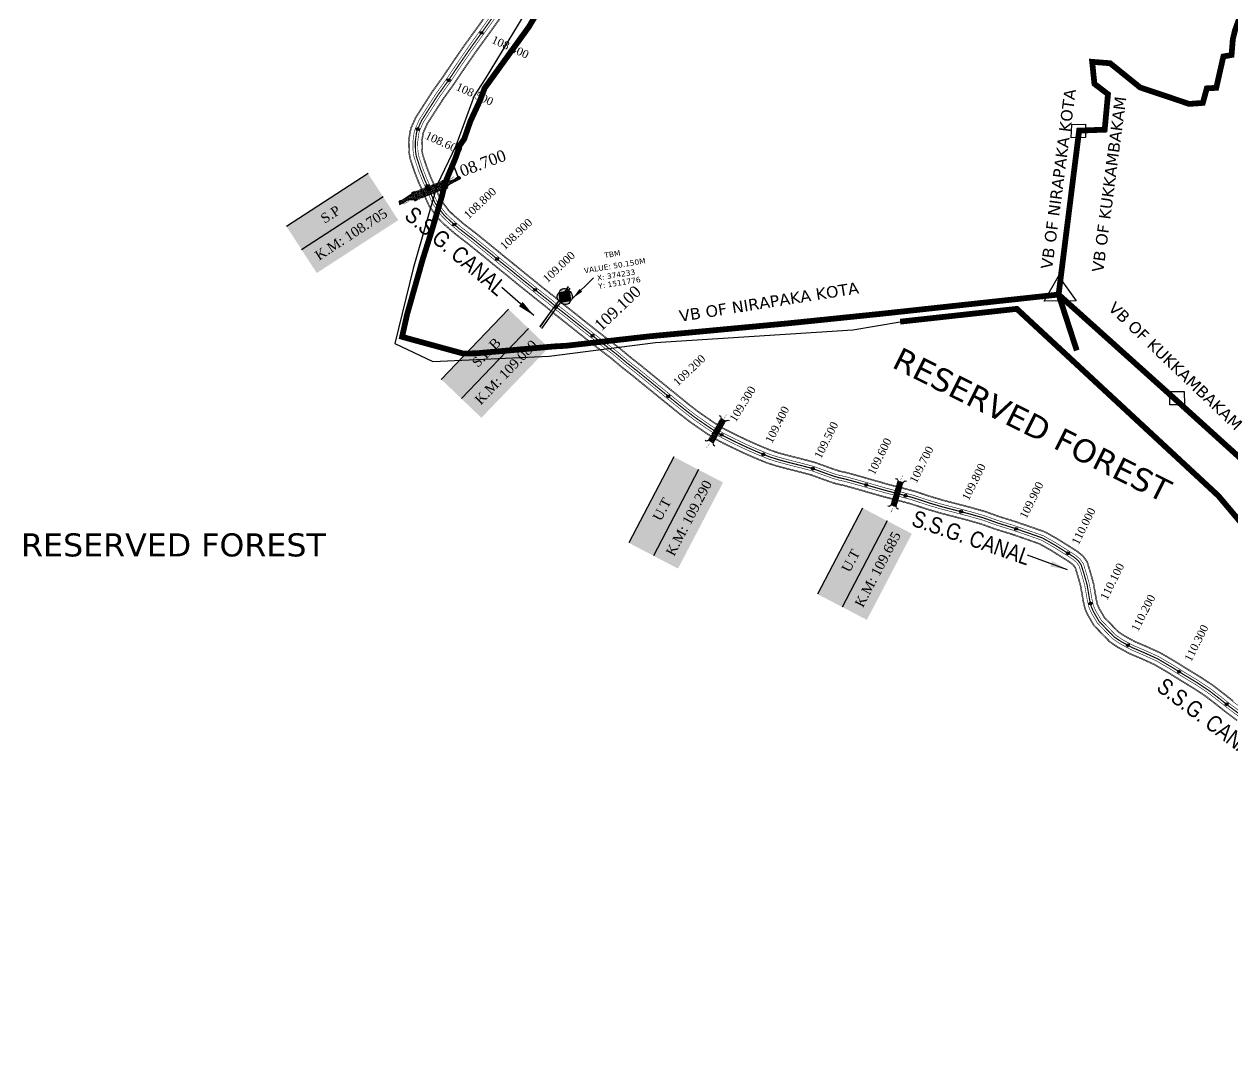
# Model space of a CAD drawing. Header units: inches. Extents: x 360616 to 379062, y 1506291 to 1520405.
# Drawn here: x 373296 to 375391, y 1510441 to 1512248 of the extents above; entities that cross this region are included whole.
import ezdxf

# ---------------------------------------------------------------- set-up
doc = ezdxf.new("R2010")
doc.units = ezdxf.units.IN
doc.header["$MEASUREMENT"] = 0
doc.header["$PDMODE"] = 32
doc.header["$PDSIZE"] = 5
for name, pattern in [('ACAD_ISO02W100', [15, 12, -3]), ('ACAD_ISO03W100', [30, 12, -18]), ('BORDER', [1.75, 0.5, -0.25, 0.5, -0.25, 0, -0.25])]:
    doc.linetypes.add(name, pattern=pattern)
for name, color, linetype in [('bed with', 5, 'Continuous'), ('BL', 7, 'Continuous'), ('cahnige', 7, 'Continuous'), ('CARTTRACK', 30, 'ACAD_ISO02W100'), ('laying', 4, 'Continuous'), ('lining', 4, 'Continuous'), ('pbms', 8, 'Continuous'), ('SLB', 11, 'Continuous'), ('STREAM', 4, 'Continuous'), ('TEXT', 7, 'Continuous'), ('TITLEBLOCK', 7, 'Continuous'), ('top of bund', 1, 'Continuous'), ('UT', 173, 'ACAD_ISO02W100'), ('V', 6, 'Continuous'), ('Z LAYER', 7, 'Continuous'), ('ZSTU', 7, 'Continuous'), ('ZTEXT', 7, 'Continuous')]:
    doc.layers.add(name, color=color, linetype=linetype)
doc.layers.add('ROAD', color=1, linetype='Continuous', lineweight=25)
doc.layers.add('VILL_BOUNDARY', color=6, linetype='BORDER', lineweight=30)
doc.styles.add('5mm', font='TIMES.TTF', dxfattribs={"height": 3})
doc.styles.add('ARIALN', font='ARIALN.TTF')
doc.styles.get("Standard").update_dxf_attribs({"font": 'verdana.TTF'})
doc.dimstyles.get("Standard").update_dxf_attribs({"dimtxt": 0.18, "dimasz": 0.18, "dimexe": 0.18, "dimexo": 0.0625, "dimgap": 0.09, "dimtad": 0, "dimtih": 1, "dimtoh": 1, "dimdec": 4, "dimzin": 0, "dimdsep": 46, "dimtxsty": 'Standard', "dimcen": 0.09, "dimadec": 0, "dimazin": 0, "dimtfac": 1, "dimtdec": 4, "dimtofl": 0, "dimtmove": 0, "dimatfit": 3, "dimfxl": 0, "dimtolj": 1, "dimtzin": 0, "dimarcsym": 0})
pattern_1 = [(228.0128, (-362214.33102, -1526288.49251), (-7.999998232158, -9.0000013416072), [0.134536, -13.319088]), (184.9697, (-362214.42102, -1526288.592507), (12.0000010515176, 0.999991307007), [0.230868, -22.855925]), (132.5104, (-362214.65102, -1526288.61251), (9.9999907183468, -11.0000086738712), [0.162788, -16.116032]), (267.2737, (-362215.04102, -1526288.862507), (0.9999960177272, 20.0000002949735), [0.210238, -20.813558]), (292.8337, (-362215.05102, -1526289.072507), (-5.0000099054371, 11.9999964117778), [0.206155, -20.409373]), (357.2737, (-362214.97102, -1526289.262507), (-20.0000002949735, 0.9999960177272), [0.210238, -20.813558]), (37.6942, (-362214.761022, -1526289.272507), (-13.000007345618, -9.9999904051605), [0.278029, -27.524849]), (72.2553, (-362214.541022, -1526289.102507), (7.0000107627054, 21.9999962312392), [0.262488, -25.986321]), (121.4296, (-362214.46102, -1526288.852507), (-8.0000082341764, 12.9999950364926), [0.21095, -20.884073]), (175.2364, (-362214.57102, -1526288.67251), (11.0000009463196, -0.9999915326613), [0.240832, -11.800763]), (222.3974, (-362214.811022, -1526288.652507), (-12.0000073510732, -10.9999920820141), [0.311448, -30.833375]), (138.8141, (-362214.05102, -1526288.87251), (-7.0000029468057, 5.999997313343), [0.106301, -10.523844]), (171.4692, (-362214.13102, -1526288.802507), (12.9999982848151, -2.0000079100398), [0.202237, -20.021511]), (225, (-362214.331, -1526288.7725), (-1e-16, -1.00000030945), [0.141421, -1.272792]), (203.1986, (-362214.40102, -1526288.65251), (4.999999730667, 2.000001325265), [0.076158, -7.539615]), (291.8014, (-362214.47102, -1526288.6825), (-0.9999999105, 3.00000027301), [0.107703, -5.277462]), (30.9638, (-362214.43102, -1526288.7825), (2.999998022288, 2.00000248354), [0.174929, -5.656023]), (161.5651, (-362214.28102, -1526288.6925), (2.00000043459, -0.99999840322), [0.126491, -3.035787]), (16.3895, (-362215.05102, -1526288.682507), (10.000002198412, 2.999992709818), [0.1772, -17.542845]), (70.3462, (-362214.88102, -1526288.63251), (-3.9999952473717, -11.0000021356062), [0.148661, -14.717408]), (293.1986, (-362214.28102, -1526288.49251), (-2.000001325265, 4.999999730667), [0.152315, -7.463458]), (343.6105, (-362214.22102, -1526288.632507), (-10.000002198412, 2.999992709818), [0.1772, -17.542845]), (339.444, (-362215.05102, -1526289.30251), (-5.000001844542, 1.999995996422), [0.17088, -8.373124]), (294.7751, (-362214.89102, -1526289.36251), (-4.9999921892452, 11.000003421839), [0.143178, -14.174643]), (66.8014, (-362214.27102, -1526289.49251), (2.000001325265, 4.999999730667), [0.152315, -7.463458]), (17.354, (-362214.21102, -1526289.35251), (-13.0000020190968, -3.9999945022591), [0.167631, -16.595424]), (69.444, (-362214.76102, -1526289.49251), (-1.999995996422, -5.000001844542), [0.08544, -8.458564]), (101.3099, (-362214.33102, -1526289.4925), (-0.999997632162, 4.00000075223), [0.05099, -5.048029]), (165.9638, (-362214.34102, -1526289.4425), (3.00000054599, -0.99999805736), [0.206155, -3.91695]), (186.009, (-362214.54102, -1526289.392507), (9.999999750906, 0.9999993174818), [0.19105, -18.913923]), (303.6901, (-362214.43102, -1526288.8725), (-1.000001334507, 1.99999955777), [0.144222, -3.461329]), (353.1572, (-362214.351022, -1526288.992507), (16.9999993654786, -2.0000079979248), [0.251794, -24.927563]), (60.9454, (-362214.10102, -1526289.02251), (-4.000000027199, -7.0000003845697), [0.102956, -10.192674]), (90, (-362214.051, -1526288.9325), (-1, 1), [0.06, -0.94]), (120.2564, (-362214.56102, -1526289.36251), (3.9999948868027, -7.0000024558547), [0.138924, -13.75352]), (48.0128, (-362214.63102, -1526289.24251), (7.999998232158, 9.0000013416072), [0.269072, -13.184552]), (0, (-362214.451, -1526289.0425), (1, 1), [0.26, -0.74]), (325.3048, (-362214.19102, -1526289.04251), (-9.9999942589875, 7.0000086095945), [0.158114, -15.653274]), (254.0546, (-362214.06102, -1526289.13251), (-0.999999889296, -4.000000126652), [0.145602, -7.134508]), (207.646, (-362214.10102, -1526289.272507), (-18.9999958071796, -10.0000077131692), [0.237065, -23.469474]), (175.4261, (-362214.311022, -1526289.382507), (-13.0000005583121, 0.9999948011611), [0.250799, -24.829074])]
pattern_2 = [(0, (-362215.051, -1526289.4925), (1.25, 1.25), [1.25, -1.25])]
pattern_3 = [(228.0128, (-362243.17535, -1526336.432974), (-7.999998232158, -9.0000013416072), [0.134536, -13.319088]), (184.9697, (-362243.26535, -1526336.532974), (12.0000010515176, 0.999991307007), [0.230868, -22.855925]), (132.5104, (-362243.49535, -1526336.552974), (9.9999907183468, -11.0000086738712), [0.162788, -16.116032]), (267.2737, (-362243.88535, -1526336.802974), (0.9999960177272, 20.0000002949735), [0.210238, -20.813558]), (292.8337, (-362243.89535, -1526337.012974), (-5.0000099054371, 11.9999964117778), [0.206155, -20.409373]), (357.2737, (-362243.81535, -1526337.202974), (-20.0000002949735, 0.9999960177272), [0.210238, -20.813558]), (37.6942, (-362243.60535, -1526337.212974), (-13.000007345618, -9.9999904051605), [0.278029, -27.524849]), (72.2553, (-362243.38535, -1526337.042974), (7.0000107627054, 21.9999962312392), [0.262488, -25.986321]), (121.4296, (-362243.30535, -1526336.792974), (-8.0000082341764, 12.9999950364926), [0.21095, -20.884073]), (175.2364, (-362243.41535, -1526336.612974), (11.0000009463196, -0.9999915326613), [0.240832, -11.800763]), (222.3974, (-362243.65535, -1526336.592974), (-12.0000073510732, -10.9999920820141), [0.311448, -30.833375]), (138.8141, (-362242.89535, -1526336.81297), (-7.0000029468057, 5.999997313343), [0.106301, -10.523844]), (171.4692, (-362242.97535, -1526336.742974), (12.9999982848151, -2.0000079100398), [0.202237, -20.021511]), (225, (-362243.17535, -1526336.713), (-1e-16, -1.00000030945), [0.141421, -1.272792]), (203.1986, (-362243.24535, -1526336.59297), (4.999999730667, 2.000001325265), [0.076158, -7.539615]), (291.8014, (-362243.31535, -1526336.62297), (-0.9999999105, 3.00000027301), [0.107703, -5.277462]), (30.9638, (-362243.27535, -1526336.72297), (2.999998022288, 2.00000248354), [0.174929, -5.656023]), (161.5651, (-362243.12535, -1526336.63297), (2.00000043459, -0.99999840322), [0.126491, -3.035787]), (16.3895, (-362243.89535, -1526336.622974), (10.000002198412, 2.999992709818), [0.1772, -17.542845]), (70.3462, (-362243.72535, -1526336.572974), (-3.9999952473717, -11.0000021356062), [0.148661, -14.717408]), (293.1986, (-362243.12535, -1526336.43297), (-2.000001325265, 4.999999730667), [0.152315, -7.463458]), (343.6105, (-362243.06535, -1526336.572974), (-10.000002198412, 2.999992709818), [0.1772, -17.542845]), (339.444, (-362243.89535, -1526337.24297), (-5.000001844542, 1.999995996422), [0.17088, -8.373124]), (294.7751, (-362243.73535, -1526337.302974), (-4.9999921892452, 11.000003421839), [0.143178, -14.174643]), (66.8014, (-362243.11535, -1526337.43297), (2.000001325265, 4.999999730667), [0.152315, -7.463458]), (17.354, (-362243.05535, -1526337.292974), (-13.0000020190968, -3.9999945022591), [0.167631, -16.595424]), (69.444, (-362243.60535, -1526337.43297), (-1.999995996422, -5.000001844542), [0.08544, -8.458564]), (101.3099, (-362243.17535, -1526337.43297), (-0.999997632162, 4.00000075223), [0.05099, -5.048029]), (165.9638, (-362243.18535, -1526337.38297), (3.00000054599, -0.99999805736), [0.206155, -3.91695]), (186.009, (-362243.38535, -1526337.332974), (9.999999750906, 0.9999993174818), [0.19105, -18.913923]), (303.6901, (-362243.27535, -1526336.81297), (-1.000001334507, 1.99999955777), [0.144222, -3.461329]), (353.1572, (-362243.19535, -1526336.932974), (16.9999993654786, -2.0000079979248), [0.251794, -24.927563]), (60.9454, (-362242.94535, -1526336.96297), (-4.000000027199, -7.0000003845697), [0.102956, -10.192674]), (90, (-362242.8953, -1526336.873), (-1, 1), [0.06, -0.94]), (120.2564, (-362243.40535, -1526337.302974), (3.9999948868027, -7.0000024558547), [0.138924, -13.75352]), (48.0128, (-362243.47535, -1526337.182974), (7.999998232158, 9.0000013416072), [0.269072, -13.184552]), (0, (-362243.2953, -1526336.983), (1, 1), [0.26, -0.74]), (325.3048, (-362243.03535, -1526336.982974), (-9.9999942589875, 7.0000086095945), [0.158114, -15.653274]), (254.0546, (-362242.90535, -1526337.07297), (-0.999999889296, -4.000000126652), [0.145602, -7.134508]), (207.646, (-362242.94535, -1526337.212974), (-18.9999958071796, -10.0000077131692), [0.237065, -23.469474]), (175.4261, (-362243.15535, -1526337.322974), (-13.0000005583121, 0.9999948011611), [0.250799, -24.829074])]

# ---------------------------------------------------------------- blocks, each defined once
blk = doc.blocks.new('TTTTTTTTTT')
at = {"layer": 'ZSTU'}
h = blk.add_hatch(color=135, dxfattribs=at)
h.set_gradient(color1=(141, 177, 78), color2=(107, 135, 59), one_color=1, tint=0.38, name='CYLINDER')
h.paths.add_polyline_path([(373750.6, 1511897.7), (373776.8, 1511857.3), (373918.1, 1511949), (373891.9, 1511989.4)])
h.paths.add_polyline_path([(373808.9, 1511890.8), (373870.3, 1511930), (373856.4, 1511951.8), (373795, 1511912.6)], flags=24)
h = blk.add_hatch(color=252, dxfattribs=at)
h.set_gradient(color1=(167, 88, 159), color2=(127, 67, 121), one_color=1, tint=0.38, name='CYLINDER')
h.paths.add_polyline_path([(373776.8, 1511857.3), (373803, 1511816.9), (373944.3, 1511908.6), (373918.1, 1511949)])
h.paths.add_polyline_path([(373805.8, 1511831.8), (373930.7, 1511912.7), (373916.7, 1511934.3), (373791.8, 1511853.4)], flags=24)
for points in [[(373891.9, 1511989.4), (373750.6, 1511897.7)], [(373918.1, 1511949), (373776.8, 1511857.3)]]:
    blk.add_lwpolyline(points, dxfattribs=at)
at = {"layer": 'ZSTU', "style": '5mm'}
for s, height, rotation, p in [('K.M: 108.705', 16.843, 32.9169, (373806.9, 1511838.1)), ('S.P', 16.84, 32.5552, (373816.7, 1511902.2))]:
    blk.add_text(s, height=height, rotation=rotation, dxfattribs=at).set_placement(p)
blk = doc.blocks.new('KKKKKKKKKK')
at = {"layer": 'ZSTU'}
h = blk.add_hatch(color=135, dxfattribs=at)
h.set_gradient(color1=(141, 177, 78), color2=(107, 135, 59), one_color=1, tint=0.38, name='CYLINDER')
h.paths.add_polyline_path([(374018.9, 1511632.5), (374053.7, 1511599.2), (374170.2, 1511720.8), (374135.5, 1511754.1)])
h.paths.add_polyline_path([(374077.3, 1511639.2), (374128.1, 1511691.4), (374109.6, 1511709.5), (374058.7, 1511657.2)], flags=24)
h = blk.add_hatch(color=252, dxfattribs=at)
h.set_gradient(color1=(167, 88, 159), color2=(127, 67, 121), one_color=1, tint=0.38, name='CYLINDER')
h.paths.add_polyline_path([(374053.7, 1511599.2), (374088.4, 1511565.9), (374205, 1511687.5), (374170.2, 1511720.8)])
h.paths.add_polyline_path([(374087.7, 1511581.1), (374190.8, 1511688.4), (374172.2, 1511706.2), (374069.1, 1511598.9)], flags=24)
for points in [[(374135.5, 1511754.1), (374018.9, 1511632.5)], [(374170.2, 1511720.8), (374053.7, 1511599.2)]]:
    blk.add_lwpolyline(points, dxfattribs=at)
at = {"layer": 'ZSTU', "style": '5mm'}
for s, height, rotation, p in [('S.L.B', 16.84, 45.7865, (374082.2, 1511652.1)), ('K.M: 109.080', 16.843, 46.1482, (374087.3, 1511587.4))]:
    blk.add_text(s, height=height, rotation=rotation, dxfattribs=at).set_placement(p)
blk = doc.blocks.new('XXXXXXX')
at = {"layer": 'ZSTU'}
h = blk.add_hatch(color=135, dxfattribs=at)
h.set_gradient(color1=(141, 177, 78), color2=(107, 135, 59), one_color=1, tint=0.38, name='CYLINDER')
h.paths.add_polyline_path([(374343.9, 1511349), (374386.6, 1511326.8), (374464.5, 1511476.1), (374421.9, 1511498.3)])
h.paths.add_polyline_path([(374398.1, 1511371.7), (374432.3, 1511436.1), (374409.5, 1511448.2), (374375.3, 1511383.9)], flags=24)
h = blk.add_hatch(color=252, dxfattribs=at)
h.set_gradient(color1=(167, 88, 159), color2=(127, 67, 121), one_color=1, tint=0.38, name='CYLINDER')
h.paths.add_polyline_path([(374386.6, 1511326.8), (374429.2, 1511304.5), (374507.2, 1511453.8), (374464.5, 1511476.1)])
h.paths.add_polyline_path([(374424.3, 1511318.8), (374493.4, 1511450.7), (374470.6, 1511462.6), (374401.6, 1511330.7)], flags=24)
for points in [[(374421.9, 1511498.3), (374343.9, 1511349)], [(374464.5, 1511476.1), (374386.6, 1511326.8)]]:
    blk.add_lwpolyline(points, dxfattribs=at)
at = {"layer": 'ZSTU', "style": '5mm'}
for s, height, rotation, p in [('K.M: 109.290', 16.843, 62.3699, (374422.2, 1511324.8)), ('U.T', 16.84, 62.0082, (374399.3, 1511385.5))]:
    blk.add_text(s, height=height, rotation=rotation, dxfattribs=at).set_placement(p)
blk = doc.blocks.new('SSSSSSSSSSSSS')
at = {"layer": 'ZSTU'}
h = blk.add_hatch(color=135, dxfattribs=at)
h.set_gradient(color1=(141, 177, 78), color2=(107, 135, 59), one_color=1, tint=0.38, name='CYLINDER')
h.paths.add_polyline_path([(374671.2, 1511260.1), (374713.9, 1511237.8), (374791.8, 1511387.1), (374749.2, 1511409.4)])
h.paths.add_polyline_path([(374725.4, 1511282.8), (374759.6, 1511347.2), (374736.8, 1511359.3), (374702.6, 1511294.9)], flags=24)
h = blk.add_hatch(color=252, dxfattribs=at)
h.set_gradient(color1=(167, 88, 159), color2=(127, 67, 121), one_color=1, tint=0.38, name='CYLINDER')
h.paths.add_polyline_path([(374713.9, 1511237.8), (374756.5, 1511215.6), (374834.5, 1511364.9), (374791.8, 1511387.1)])
h.paths.add_polyline_path([(374751.6, 1511229.9), (374820.7, 1511361.7), (374797.9, 1511373.7), (374728.9, 1511241.8)], flags=24)
for points in [[(374749.2, 1511409.4), (374671.2, 1511260.1)], [(374791.8, 1511387.1), (374713.9, 1511237.8)]]:
    blk.add_lwpolyline(points, dxfattribs=at)
at = {"layer": 'ZSTU', "style": '5mm'}
for s, height, rotation, p in [('K.M: 109.685', 16.843, 62.3699, (374749.5, 1511235.8)), ('U.T', 16.84, 62.0082, (374726.6, 1511296.5))]:
    blk.add_text(s, height=height, rotation=rotation, dxfattribs=at).set_placement(p)
blk = doc.blocks.new('A$C377B10CC')
at = {"layer": 'STREAM'}
h = blk.add_hatch(dxfattribs=at)
h.set_pattern_fill('DASH', color=256, scale=10, style=0)
h.set_pattern_definition(pattern_2)
h.paths.add_polyline_path([(-21.1, 10.4), (-19.3, 15), (-16.2, 21.2), (-13.8, 26.1), (-11.8, 30.8), (-15.9, 33.3), (-17.5, 29), (-18.4, 24.9), (-21.4, 20), (-25.2, 15.7), (-29.9, 11.7), (-32.6, 7.4), (-28.1, 4.5), (-23.6, 1.5), (-21.1, 5.7)])
h = blk.add_hatch(dxfattribs=at)
h.set_pattern_fill('DASH', color=256, scale=10, style=0)
h.set_pattern_definition(pattern_2)
h.paths.add_polyline_path([(-60.2, -34.7), (-54, -38.6), (-47.9, -42.7), (-22.3, -0.1), (-28.4, 4), (-34.5, 8)])
h = blk.add_hatch(dxfattribs=at)
h.set_pattern_fill('DASH', color=256, scale=10, style=0)
h.set_pattern_definition(pattern_2)
h.paths.add_polyline_path([(-57.7, -50.5), (-52.5, -46.4), (-49.9, -42.1), (-54.3, -39.1), (-58.8, -36.3), (-61.4, -40.5), (-63.6, -47.5), (-64.8, -50.6), (-68, -60.3), (-69.9, -62.9), (-71.7, -64.6), (-67.4, -68.4), (-64.9, -63), (-63.3, -57.9), (-61.9, -54.8), (-59.5, -52.2)])
at = {"layer": 'UT', "ltscale": 0.2}
h = blk.add_hatch(dxfattribs=at)
h.set_pattern_fill('GRAVEL', color=256, style=0)
h.set_pattern_definition(pattern_1)
h.paths.add_polyline_path([(-34.2, 8.5), (-32.6, 7.4), (-29.9, 11.7), (-31.7, 12.8)])
h = blk.add_hatch(dxfattribs=at)
h.set_pattern_fill('GRAVEL', color=256, style=0)
h.set_pattern_definition(pattern_1)
h.paths.add_polyline_path([(-23.6, 1.5), (-22, 0.4), (-19.4, 4.7), (-21.1, 5.7)])
h = blk.add_hatch(dxfattribs=at)
h.set_pattern_fill('GRAVEL', color=256, style=0)
h.set_pattern_definition(pattern_3)
h.paths.add_polyline_path([(-58.8, -36.3), (-60.5, -35.2), (-63.1, -39.5), (-61.4, -40.5)])
h = blk.add_hatch(dxfattribs=at)
h.set_pattern_fill('GRAVEL', color=256, style=0)
h.set_pattern_definition(pattern_3)
h.paths.add_polyline_path([(-48.2, -43.2), (-49.9, -42.2), (-52.5, -46.4), (-50.8, -47.5)])
at = {"layer": 'STREAM'}
for points in [[(-29.9, 11.7), (-25.2, 15.7), (-21.4, 20), (-18.4, 24.9), (-17.5, 29), (-15.9, 33.3), (-11.8, 30.8), (-13.8, 26.1), (-16.2, 21.2), (-19.3, 15), (-21.1, 10.4), (-21.1, 5.7)], [(-61.4, -40.5), (-63.6, -47.5), (-64.8, -50.6), (-68, -60.3), (-69.9, -62.9), (-71.7, -64.6), (-67.4, -68.4), (-64.9, -63), (-63.3, -57.9), (-61.9, -54.8), (-59.5, -52.2), (-57.7, -50.5), (-52.5, -46.4)]]:
    blk.add_lwpolyline(points, dxfattribs=at)
at = {"layer": 'UT', "ltscale": 0.2, "const_width": 0.5}
for points in [[(-60.5, -35.2), (-34.5, 8)], [(-48.2, -43.3), (-22.3, -0.1)], [(-34.6, 8), (-28.4, 4), (-22.3, -0.1)], [(-34.2, 8.5), (-31.7, 12.8)], [(-34.2, 8.5), (-28.1, 4.5), (-22, 0.4)], [(-32.6, 7.4), (-29.9, 11.7)], [(-31.7, 12.8), (-29.9, 11.7)], [(-23.6, 1.5), (-21.1, 5.7)], [(-22.3, -0.1), (-22, 0.4)], [(-22, 0.4), (-19.4, 4.7)], [(-21.1, 5.7), (-19.4, 4.7)], [(-63.1, -39.5), (-60.5, -35.2)], [(-63.1, -39.5), (-61.4, -40.5)], [(-61.4, -40.5), (-58.8, -36.3)], [(-60.5, -35.2), (-54.3, -39.1), (-48.2, -43.3)], [(-60.2, -34.7), (-54, -38.6), (-47.9, -42.8)], [(-52.5, -46.4), (-49.9, -42.1)], [(-52.5, -46.4), (-50.8, -47.5)], [(-50.8, -47.5), (-48.2, -43.2)]]:
    blk.add_lwpolyline(points, dxfattribs=at)
at = {"layer": 'cahnige', "style": '5mm'}
for p in [(-24.7, 17), (-60.9, -63.7)]:
    blk.add_text('Stream', height=2.5, rotation=71.1743, dxfattribs=at).set_placement(p)
blk = doc.blocks.new('FGDFGDFG6YURT')
at = {"layer": 'ROAD', "color": 1, "linetype": 'Continuous', "lineweight": 25}
for points in [[(386103.5, 1482907.4, 0), (386134.5, 1482913, 0), (386162.3, 1482917.4, 0), (386187, 1482923.1, 0)], [(386104.2, 1482903.5, 0), (386135.2, 1482909.2, 0), (386163.1, 1482913.6, 0), (386187.9, 1482919.3, 0)], [(386104.3, 1482907.7, 0), (386135.3, 1482913.3, 0), (386163.2, 1482917.7, 0), (386188, 1482923.4, 0)]]:
    blk.add_polyline3d(points, dxfattribs=at)
at = {"layer": 'SLB'}
for points, const_width in [([(386134.6, 1482913.4), (386134.2, 1482913.4), (386130.6, 1482916.6)], 0.3), ([(386134.6, 1482913.4), (386148.2, 1482915.4), (386161.8, 1482917.9)], 0.5), ([(386161.9, 1482914.1), (386148.3, 1482911.6), (386134.8, 1482908.7)], 0.5), ([(386162, 1482918.2), (386148.4, 1482915.7), (386134.9, 1482912.9)], 0.5), ([(386161.8, 1482917.9), (386162.2, 1482917.9), (386164.8, 1482922)], 0.3), ([(386161.9, 1482914.1), (386162.2, 1482914), (386165.9, 1482910.9)], 0.3), ([(386134.8, 1482908.7), (386134.5, 1482908.7), (386131.9, 1482904.6)], 0.3)]:
    blk.add_lwpolyline(points, dxfattribs=dict(at, const_width=const_width))
blk = doc.blocks.new('FGDFGG')
at = {"layer": 'STREAM'}
h = blk.add_hatch(dxfattribs=at)
h.set_pattern_fill('DASH', color=256, scale=10, angle=75.9396, style=0)
h.set_pattern_definition([(75.93960756, (1418185.603, 992257.9889), (-0.6960067163, 1.1611201925), [0.95724225, -0.95724225])])
h.paths.add_polyline_path([(347714.8, 1545567.8), (347719.1, 1545566.8), (347723.4, 1545565.8), (347732.1, 1545608.5), (347727.8, 1545609.3), (347723.5, 1545610.1)])
at = {"layer": 'UT', "ltscale": 0.2}
for p, q in [((347718.6, 1545614.3), (347720.9, 1545613.9)), ((347720.9, 1545613.9), (347723.5, 1545610.1)), ((347732.1, 1545608.5), (347735.6, 1545611.5)), ((347735.6, 1545611.5), (347737.9, 1545611.3)), ((347714.8, 1545567.8), (347723.5, 1545610.1)), ((347723.4, 1545565.8), (347732.1, 1545608.5)), ((347723.5, 1545610.1), (347727.8, 1545609.3)), ((347727.8, 1545609.3), (347732.1, 1545608.5)), ((347711.2, 1545564.9), (347708.9, 1545565.2)), ((347714.8, 1545567.8), (347711.2, 1545564.9)), ((347719.1, 1545566.8), (347714.8, 1545567.8)), ((347723.4, 1545565.8), (347719.1, 1545566.8)), ((347725.8, 1545561.9), (347723.4, 1545565.8)), ((347728.1, 1545561.4), (347725.8, 1545561.9))]:
    blk.add_line(p, q, dxfattribs=at)
at = {"layer": 'cahnige', "style": '5mm'}
for oblique, p in [(0, (347729.3, 1545612.1)), (360, (347716.2, 1545554.6))]:
    blk.add_text('Stream', height=1.91, rotation=77.1141, dxfattribs=dict(at, oblique=oblique)).set_placement(p)

msp = doc.modelspace()

# ---------------------------------------------------------------- hatches: boundary and pattern name
at = {"layer": 'pbms'}
h = msp.add_hatch(color=256, dxfattribs=at)
h.set_gradient(color1=(31, 17, 238), color2=(36, 21, 239), one_color=1, tint=0.51, name='CYLINDER')
h.paths.add_polyline_path([(374222.9, 1511783.3, 0.496905), (374225.7, 1511765.9)])
h.paths.add_polyline_path([(374222.9, 1511783.3), (374240.3, 1511786.1, 0.614852)])
h.paths.add_polyline_path([(374240.3, 1511786.1), (374243.1, 1511768.7, 0.494298)])
h.paths.add_polyline_path([(374225.7, 1511765.9, 0.585376), (374243.1, 1511768.7)])
h = msp.add_hatch(color=256, dxfattribs=at)
h.set_gradient(color1=(67, 190, 65), color2=(71, 191, 69), one_color=1, tint=0.51, name='CYLINDER')
h.paths.add_polyline_path([(374233, 1511776), (374240.3, 1511786.1), (374222.9, 1511783.3)])
h.paths.add_polyline_path([(374225.7, 1511765.9), (374233, 1511776), (374222.9, 1511783.3)])
h.paths.add_polyline_path([(374225.7, 1511765.9), (374243.1, 1511768.7), (374233, 1511776)])
h.paths.add_polyline_path([(374243.1, 1511768.7), (374240.3, 1511786.1), (374233, 1511776)])

# ---------------------------------------------------------------- linework, layer by layer
msp.add_lwpolyline([(374240.3, 1511786.1), (374225.7, 1511765.9)])
at = {"layer": 'bed with', "const_width": 1}
for points in [[(374116.6, 1512279.5), (374090.9, 1512243.6), (374065.1, 1512207.9), (374047.7, 1512182.7), (374028.1, 1512153.5), (374010, 1512128.3), (373996.1, 1512106.7), (373980.8, 1512082.9), (373973.4, 1512066.2), (373971.7, 1512060), (373969.7, 1512044.8), (373970, 1512028.7), (373971.5, 1512018.6), (373979.2, 1511995), (373986.2, 1511977.1), (373995, 1511957.8), (374000.5, 1511944.6), (374004.5, 1511936.2), (374013.3, 1511924.1), (374020.1, 1511915.1), (374030.1, 1511905.5), (374047.7, 1511890.3), (374070, 1511873.1), (374088.5, 1511858.1, 0.000178), (374088.5, 1511858.1), (374105.8, 1511844), (374120.2, 1511832.1), (374137.1, 1511818.6), (374156.6, 1511802.5), (374172.5, 1511789.8), (374185.2, 1511779.5), (374206.5, 1511762.8), (374215.4, 1511754.9), (374235.5, 1511739.3), (374256.7, 1511722.2), (374278.4, 1511705.1), (374296.8, 1511690.9), (374318.7, 1511674.1), (374336.1, 1511659.5), (374356.1, 1511643.8), (374376.6, 1511627.1), (374398.9, 1511608.9), (374422.3, 1511589.9), (374438.6, 1511576.8), (374454.3, 1511564.6), (374469.6, 1511553.9), (374483.1, 1511544.6), (374499.8, 1511534.2), (374514.5, 1511526.6), (374530.7, 1511518.7), (374546.2, 1511511.3), (374565.9, 1511502.7), (374585.4, 1511494.7), (374600.1, 1511490), (374619.2, 1511484.8), (374635.2, 1511480.8), (374650.3, 1511476.9), (374661.5, 1511473.9), (374678.7, 1511467.6), (374695.4, 1511461.6), (374705.8, 1511458.4), (374718.3, 1511455.7), (374732.8, 1511451.7), (374748.3, 1511447.4), (374759.9, 1511443.9), (374772.8, 1511440.3), (374790, 1511435.4), (374810.4, 1511430.2), (374822.6, 1511427), (374834.7, 1511423.7), (374863.9, 1511414.1), (374885.3, 1511407.8), (374907.3, 1511402.1), (374932.7, 1511395.5), (374957.4, 1511388.5), (374981.8, 1511379.7), (375009.5, 1511371.1), (375038.5, 1511361.1), (375059.1, 1511353.8), (375079.9, 1511342), (375099.7, 1511329.6), (375112.2, 1511321.7), (375119.7, 1511315.6), (375124.3, 1511309.2), (375129.2, 1511293.4), (375134.2, 1511275.1), (375138.7, 1511249.1), (375141.5, 1511237.3), (375145.5, 1511228), (375155.9, 1511210.2), (375169.9, 1511195.7), (375182.1, 1511183.1), (375195.3, 1511174.3), (375214.6, 1511163.8), (375234.9, 1511155.1), (375258.1, 1511144.6), (375281.7, 1511130.8), (375303.7, 1511117.1), (375326.5, 1511103.3), (375347.1, 1511089.6), (375366.1, 1511075.1), (375382, 1511062.4), (375402.6, 1511047)], [(374123.2, 1512274.6), (374097.6, 1512238.8), (374071.9, 1512203.1), (374054.5, 1512178), (374034.9, 1512148.8), (374016.8, 1512123.7), (374003, 1512102.2), (373988.1, 1512079), (373981.2, 1512063.5), (373979.8, 1512058.4), (373978, 1512044.3), (373978.3, 1512029.4), (373979.5, 1512020.5), (373987, 1511997.8), (373993.8, 1511980.3), (374002.5, 1511961.1), (374008, 1511948), (374011.6, 1511940.5), (374019.9, 1511929), (374026.3, 1511920.6), (374035.7, 1511911.6), (374052.9, 1511896.7), (374075.1, 1511879.6), (374093.7, 1511864.5), (374111.1, 1511850.4), (374125.4, 1511838.5), (374142.3, 1511825), (374161.8, 1511808.9), (374177.7, 1511796.2), (374190.4, 1511785.9), (374211.7, 1511769.1), (374220.7, 1511761.3), (374240.6, 1511745.7), (374261.9, 1511728.7), (374283.5, 1511711.6), (374301.8, 1511697.4), (374323.9, 1511680.5), (374341.3, 1511665.9), (374361.2, 1511650.3), (374381.8, 1511633.5), (374404.1, 1511615.3, -0.000008), (374404.1, 1511615.3), (374427.5, 1511596.3), (374443.7, 1511583.2), (374459.2, 1511571.2), (374474.3, 1511560.7), (374487.6, 1511551.5), (374503.9, 1511541.4), (374518.2, 1511534), (374534.3, 1511526.2), (374549.6, 1511518.8), (374569.1, 1511510.3), (374588.3, 1511502.5), (374602.4, 1511497.9), (374621.3, 1511492.8), (374637.3, 1511488.8), (374652.4, 1511484.8), (374664, 1511481.7), (374681.5, 1511475.4), (374698, 1511469.4), (374707.9, 1511466.4), (374720.3, 1511463.7), (374735, 1511459.7), (374750.6, 1511455.3), (374762.2, 1511451.9), (374775.1, 1511448.2), (374792.2, 1511443.3), (374812.5, 1511438.2), (374824.7, 1511434.9), (374837, 1511431.6), (374866.4, 1511422), (374887.5, 1511415.8), (374909.4, 1511410.1), (374934.9, 1511403.5), (374959.9, 1511396.3), (374984.5, 1511387.5), (375012, 1511379), (375041.2, 1511368.9), (375062.5, 1511361.4), (375084.2, 1511349.1), (375104.1, 1511336.5, -0.000211), (375104.1, 1511336.5), (375117.1, 1511328.4), (375125.8, 1511321.3), (375131.8, 1511312.9), (375137.1, 1511295.7), (375142.3, 1511276.9), (375146.8, 1511250.7), (375149.3, 1511239.9), (375152.9, 1511231.7), (375162.6, 1511215.2), (375175.9, 1511201.5, -0.00021), (375175.9, 1511201.5), (375187.4, 1511189.5), (375199.6, 1511181.3), (375218.2, 1511171.2), (375238.3, 1511162.7), (375261.9, 1511152), (375286, 1511137.9), (375308, 1511124.1), (375330.9, 1511110.3), (375351.9, 1511096.3), (375371.1, 1511081.6), (375387, 1511068.9), (375407.5, 1511053.7)]]:
    msp.add_lwpolyline(points, format="xyb", dxfattribs=at)
at = {"layer": 'BL'}
for points in [[(375111.7, 1512074.5), (375135.6, 1512074.9), (375135.7, 1512051.7), (375110.6, 1512051.2), (375111.7, 1512074.5)], [(375063.9, 1511768.1), (375088.8, 1511811.5), (375119.3, 1511769), (375063.9, 1511768.1)], [(375281.3, 1511611.5), (375306.7, 1511611.5), (375306.9, 1511588.4), (375281.6, 1511588.7), (375281.3, 1511611.5)]]:
    msp.add_lwpolyline(points, dxfattribs=at)
at = {"layer": 'laying', "color": 5, "linetype": 'ByBlock'}
for p in [(373996.9, 1511963.5), (374217.5, 1511758.6), (374496, 1511541.4), (374808.9, 1511434.8)]:
    msp.add_point(p, dxfattribs=at)
at = {"layer": 'lining', "const_width": 1}
for points in [[(374111.4, 1512283.4), (374085.7, 1512247.3), (374059.9, 1512211.6), (374042.3, 1512186.3), (374022.8, 1512157.2), (374004.7, 1512131.9), (373990.6, 1512110.2), (373975.2, 1512086), (373967.3, 1512068.4), (373965.4, 1512061.2), (373963.2, 1512045.1), (373963.6, 1512028.2), (373965.2, 1512017.1), (373973.1, 1511992.9), (373980.3, 1511974.6), (373989, 1511955.2), (373994.6, 1511942), (373998.9, 1511932.9), (374008.1, 1511920.3), (374015.3, 1511910.8), (374025.7, 1511900.8), (374043.6, 1511885.3), (374066, 1511868.1), (374084.4, 1511853.1, 0.000178), (374084.4, 1511853.1), (374101.8, 1511839), (374116.1, 1511827.1), (374133, 1511813.6), (374152.5, 1511797.5), (374168.5, 1511784.7), (374181.2, 1511774.4), (374202.4, 1511757.8), (374211.3, 1511750), (374231.5, 1511734.2), (374252.7, 1511717.2), (374274.5, 1511700), (374292.9, 1511685.8), (374314.7, 1511669.1), (374332, 1511654.5), (374352, 1511638.8), (374372.5, 1511622.1), (374394.8, 1511603.9), (374418.2, 1511584.8), (374434.6, 1511571.7), (374450.5, 1511559.4), (374465.9, 1511548.6), (374479.6, 1511539.2), (374496.6, 1511528.6), (374511.6, 1511520.8), (374527.9, 1511512.9), (374543.5, 1511505.5), (374563.3, 1511496.8), (374583.2, 1511488.6), (374598.2, 1511483.8), (374617.5, 1511478.5), (374633.7, 1511474.5), (374648.7, 1511470.6), (374659.6, 1511467.7), (374676.5, 1511461.6), (374693.3, 1511455.5), (374704.1, 1511452.1), (374716.8, 1511449.4), (374731, 1511445.5), (374746.5, 1511441.2), (374758.1, 1511437.7), (374771.1, 1511434.1), (374788.3, 1511429.1), (374808.7, 1511424), (374820.9, 1511420.7), (374832.8, 1511417.5), (374862, 1511408), (374883.5, 1511401.6), (374905.7, 1511395.9), (374931, 1511389.3), (374955.4, 1511382.3), (374979.8, 1511373.5), (375007.5, 1511365), (375036.3, 1511355), (375056.4, 1511347.9), (375076.6, 1511336.5), (375096.3, 1511324.1), (375108.5, 1511316.4), (375114.9, 1511311.1), (375118.4, 1511306.3), (375123, 1511291.6), (375127.9, 1511273.7), (375132.4, 1511247.8), (375135.3, 1511235.2), (375139.7, 1511225.1), (375150.8, 1511206.3), (375165.3, 1511191.3), (375177.9, 1511178.2), (375192, 1511168.8), (375211.8, 1511157.9), (375232.4, 1511149.2), (375255.1, 1511138.9), (375278.4, 1511125.3), (375300.3, 1511111.6), (375323, 1511097.8), (375343.4, 1511084.4), (375362.1, 1511070), (375378, 1511057.3), (375398.7, 1511041.8)], [(374128.4, 1512270.8), (374102.9, 1512235), (374077.1, 1512199.4), (374059.8, 1512174.4), (374040.2, 1512145.1), (374022.2, 1512120), (374008.4, 1512098.8), (373993.8, 1512075.9), (373987.3, 1512061.3), (373986.2, 1512057.1), (373984.4, 1512043.9), (373984.7, 1512029.9), (373985.9, 1512022), (373993, 1512000), (373999.7, 1511982.8), (374008.4, 1511963.7), (374013.9, 1511950.6), (374017.2, 1511943.8), (374025.1, 1511932.9), (374031.1, 1511924.9), (374040, 1511916.4), (374057, 1511901.7), (374079.1, 1511884.7), (374097.7, 1511869.5), (374115.2, 1511855.4), (374129.5, 1511843.5), (374146.4, 1511830), (374165.8, 1511813.9), (374181.7, 1511801.2), (374194.4, 1511791), (374215.9, 1511774.1), (374224.8, 1511766.3), (374244.6, 1511750.8), (374265.9, 1511733.7), (374287.5, 1511716.7), (374305.8, 1511702.5), (374327.9, 1511685.6), (374345.4, 1511670.9), (374365.2, 1511655.3), (374385.8, 1511638.5), (374408.1, 1511620.3, -0.000008), (374408.1, 1511620.3), (374431.5, 1511601.3), (374447.7, 1511588.3), (374463, 1511576.4), (374478, 1511566), (374491.2, 1511556.9), (374507.1, 1511547), (374521.1, 1511539.7), (374537.1, 1511532), (374552.3, 1511524.7), (374571.6, 1511516.3), (374590.5, 1511508.5), (374604.2, 1511504.1), (374622.9, 1511499), (374638.9, 1511495), (374654.1, 1511491.1), (374666, 1511487.9), (374683.7, 1511481.5), (374700.1, 1511475.6), (374709.5, 1511472.6), (374721.8, 1511470), (374736.7, 1511465.9), (374752.4, 1511461.5), (374764, 1511458.1), (374776.9, 1511454.4), (374793.8, 1511449.6), (374814.1, 1511444.4), (374826.4, 1511441.2), (374838.9, 1511437.8), (374868.3, 1511428.2), (374889.2, 1511422), (374911, 1511416.4), (374936.6, 1511409.7), (374961.9, 1511402.5), (374986.5, 1511393.6), (375014, 1511385.1), (375043.3, 1511374.9), (375065.2, 1511367.3), (375087.5, 1511354.7), (375107.6, 1511342, -0.000211), (375107.6, 1511342), (375120.9, 1511333.6), (375130.5, 1511325.7), (375137.6, 1511315.8), (375143.3, 1511297.5), (375148.6, 1511278.4), (375153.1, 1511252), (375155.5, 1511241.9), (375158.6, 1511234.7), (375167.7, 1511219.2), (375180.5, 1511206, -0.00021), (375180.5, 1511205.9), (375191.6, 1511194.5), (375203, 1511186.9), (375221, 1511177), (375240.9, 1511168.6), (375264.9, 1511157.7), (375289.3, 1511143.4), (375311.4, 1511129.6), (375334.3, 1511115.7), (375355.7, 1511101.6), (375375.1, 1511086.6), (375391, 1511074), (375411.3, 1511058.8)]]:
    msp.add_lwpolyline(points, format="xyb", dxfattribs=at)
at = {"layer": 'pbms'}
msp.add_lwpolyline([(374222.9, 1511783.3, -0.614852), (374240.3, 1511786.1, -0.494298), (374243.1, 1511768.7, -0.585376), (374225.7, 1511765.9, -0.496905), (374222.9, 1511783.3)], format="xyb", close=True, dxfattribs=at)
msp.add_lwpolyline([(374222.9, 1511783.3), (374240.3, 1511786.1), (374243.1, 1511768.7), (374225.7, 1511765.9)], close=True, dxfattribs=at)
msp.add_lwpolyline([(374222.9, 1511783.3), (374243.1, 1511768.7)], dxfattribs=at)
at = {"layer": 'top of bund', "const_width": 1}
for points in [[(374110.2, 1512284.3), (374084.5, 1512248.2), (374058.6, 1512212.5), (374041.1, 1512187.1), (374021.6, 1512158.1), (374003.4, 1512132.8), (373989.4, 1512111), (373973.8, 1512086.7), (373965.9, 1512068.9), (373963.9, 1512061.5), (373961.7, 1512045.2), (373962.1, 1512028), (373963.7, 1512016.8), (373971.7, 1511992.4), (373978.9, 1511974), (373987.7, 1511954.6), (373993.2, 1511941.4), (373997.6, 1511932.1), (374006.9, 1511919.4), (374014.2, 1511909.8), (374024.7, 1511899.6), (374042.6, 1511884.2), (374065.1, 1511866.9), (374083.5, 1511852, 0.000178), (374083.5, 1511851.9), (374100.8, 1511837.9), (374115.2, 1511826), (374132.1, 1511812.4), (374151.6, 1511796.3), (374167.6, 1511783.6), (374180.3, 1511773.3), (374201.4, 1511756.7), (374210.4, 1511748.8), (374230.5, 1511733), (374251.8, 1511716), (374273.5, 1511698.8), (374291.9, 1511684.6), (374313.7, 1511667.9), (374331.1, 1511653.3), (374351.1, 1511637.6), (374371.5, 1511620.9), (374393.8, 1511602.8), (374417.3, 1511583.7), (374433.7, 1511570.5), (374449.6, 1511558.2), (374465.1, 1511547.4), (374478.8, 1511537.9), (374495.9, 1511527.3), (374511, 1511519.5), (374527.3, 1511511.6), (374542.9, 1511504.1), (374562.8, 1511495.4), (374582.7, 1511487.2), (374597.8, 1511482.4), (374617.2, 1511477.1), (374633.3, 1511473.1), (374648.3, 1511469.2), (374659.2, 1511466.3), (374676, 1511460.2), (374692.9, 1511454.1), (374703.7, 1511450.7), (374716.4, 1511448), (374730.6, 1511444), (374746.1, 1511439.7), (374757.7, 1511436.3), (374770.7, 1511432.6), (374787.9, 1511427.7), (374808.4, 1511422.5), (374820.5, 1511419.3), (374832.4, 1511416.1), (374861.6, 1511406.5), (374883.1, 1511400.2), (374905.3, 1511394.4), (374930.6, 1511387.9), (374954.9, 1511380.9), (374979.3, 1511372.1), (375007, 1511363.6), (375035.9, 1511353.6), (375055.8, 1511346.6), (375075.8, 1511335.2), (375095.5, 1511322.8), (375107.6, 1511315.2), (375113.8, 1511310.1), (375117.1, 1511305.6), (375121.5, 1511291.1), (375126.5, 1511273.4), (375130.9, 1511247.5), (375133.9, 1511234.7), (375138.4, 1511224.4), (375149.6, 1511205.4), (375164.2, 1511190.2), (375177, 1511177), (375191.2, 1511167.5), (375211.1, 1511156.6), (375231.7, 1511147.9), (375254.4, 1511137.5), (375277.6, 1511124), (375299.5, 1511110.3), (375322.2, 1511096.6), (375342.5, 1511083.1), (375361.2, 1511068.8), (375377.1, 1511056.1), (375397.8, 1511040.6)], [(374129.6, 1512269.9), (374104.1, 1512234.1), (374078.4, 1512198.5), (374061, 1512173.5), (374041.4, 1512144.3), (374023.4, 1512119.2), (374009.7, 1512097.9), (373995.1, 1512075.2), (373988.7, 1512060.8), (373987.7, 1512056.8), (373985.9, 1512043.9), (373986.2, 1512030), (373987.3, 1512022.3), (373994.5, 1512000.5), (374001.1, 1511983.4), (374009.8, 1511964.3), (374015.3, 1511951.3), (374018.5, 1511944.5), (374026.3, 1511933.8), (374032.3, 1511925.9), (374041, 1511917.5), (374057.9, 1511902.9), (374080.1, 1511885.8), (374098.7, 1511870.7), (374116.1, 1511856.5), (374130.4, 1511844.7), (374147.3, 1511831.1), (374166.8, 1511815.1), (374182.7, 1511802.4), (374195.3, 1511792.1), (374216.8, 1511775.2), (374225.8, 1511767.4), (374245.5, 1511752), (374266.8, 1511734.9), (374288.4, 1511717.9), (374306.7, 1511703.7), (374328.9, 1511686.7), (374346.3, 1511672.1), (374366.2, 1511656.5), (374386.8, 1511639.6), (374409.1, 1511621.5, -0.000008), (374409.1, 1511621.5), (374432.5, 1511602.5), (374448.6, 1511589.5), (374463.9, 1511577.6), (374478.8, 1511567.2), (374492, 1511558.1), (374507.8, 1511548.3), (374521.8, 1511541.1), (374537.8, 1511533.3), (374553, 1511526.1), (374572.2, 1511517.6), (374591, 1511509.9), (374604.7, 1511505.5), (374623.3, 1511500.5), (374639.2, 1511496.5), (374654.4, 1511492.5), (374666.4, 1511489.3), (374684.2, 1511482.9), (374700.5, 1511477), (374709.9, 1511474.1), (374722.2, 1511471.4), (374737.1, 1511467.3), (374752.8, 1511462.9), (374764.4, 1511459.5), (374777.3, 1511455.9), (374794.2, 1511451), (374814.5, 1511445.9), (374826.8, 1511442.6), (374839.3, 1511439.3), (374868.8, 1511429.6), (374889.6, 1511423.5), (374911.4, 1511417.8), (374937, 1511411.2), (374962.4, 1511403.9), (374987, 1511395), (375014.5, 1511386.5), (375043.8, 1511376.4), (375065.8, 1511368.7), (375088.2, 1511355.9), (375108.4, 1511343.3, -0.000211), (375108.4, 1511343.3), (375121.7, 1511334.8), (375131.6, 1511326.8), (375139, 1511316.5), (375144.7, 1511297.9), (375150.1, 1511278.7), (375154.6, 1511252.3), (375156.9, 1511242.4), (375160, 1511235.3), (375168.9, 1511220.1), (375181.6, 1511207, -0.00021), (375181.6, 1511207), (375192.5, 1511195.6), (375203.7, 1511188.2), (375221.7, 1511178.4), (375241.5, 1511170), (375265.6, 1511159), (375290.1, 1511144.7), (375312.2, 1511130.9), (375335.1, 1511117), (375356.5, 1511102.8), (375376, 1511087.8), (375391.9, 1511075.2)]]:
    msp.add_lwpolyline(points, format="xyb", dxfattribs=at)
at = {"layer": 'V', "color": 6}
msp.add_lwpolyline([(374119.9, 1512277.1, 2, 2, 0), (374094.3, 1512241.2, 2, 2, 0), (374068.5, 1512205.5, 2, 2, 0), (374051.1, 1512180.3, 2, 2, 0), (374031.5, 1512151.2, 2, 2, 0), (374013.4, 1512126, 2, 2, 0), (373999.5, 1512104.5, 2, 2, 0), (373984.5, 1512080.9, 2, 2, 0), (373977.3, 1512064.8, 2, 2, 0), (373975.8, 1512059.2, 2, 2, 0), (373973.8, 1512044.5, 2, 2, 0), (373974.1, 1512029, 2, 2, 0), (373975.5, 1512019.6, 2, 2, 0), (373983.1, 1511996.4, 2, 2, 0), (373990, 1511978.7, 2, 2, 0), (373998.7, 1511959.5, 2, 2, 0), (374004.3, 1511946.3, 2, 2, 0), (374008.1, 1511938.3, 2, 2, 0), (374016.6, 1511926.6, 2, 2, 0), (374023.2, 1511917.9, 2, 2, 0), (374032.9, 1511908.6, 2, 2, 0), (374050.3, 1511893.5, 2, 2, 0), (374072.6, 1511876.4, 2, 2, 0), (374091.1, 1511861.3, 2, 2, 0), (374108.5, 1511847.2, 2, 2, 0), (374122.8, 1511835.3, 2, 2, 0), (374139.7, 1511821.8, 2, 2, 0), (374159.2, 1511805.7, 2, 2, 0), (374175.1, 1511793, 2, 2, 0), (374187.8, 1511782.7, 2, 2, 0), (374209.1, 1511765.9, 2, 2, 0), (374218.1, 1511758.1, 2, 2, 0), (374238, 1511742.5, 2, 2, 0), (374259.3, 1511725.5, 2, 2, 0), (374281, 1511708.3, 2, 2, 0), (374299.3, 1511694.2, 2, 2, 0), (374321.3, 1511677.3, 2, 2, 0), (374338.7, 1511662.7, 2, 2, 0), (374358.6, 1511647, 2, 2, 0), (374379.2, 1511630.3, 2, 2, 0), (374401.5, 1511612.1, 2, 2, 0), (374424.9, 1511593.1, 2, 2, 0), (374441.1, 1511580, 2, 2, 0), (374456.7, 1511567.9, 2, 2, 0), (374471.9, 1511557.3, 2, 2, 0), (374485.4, 1511548, 2, 2, 0), (374501.8, 1511537.8, 2, 2, 0), (374516.4, 1511530.3, 2, 2, 0), (374532.5, 1511522.4, 2, 2, 0), (374547.9, 1511515.1, 2, 2, 0), (374567.5, 1511506.5, 2, 2, 0), (374586.9, 1511498.6, 2, 2, 0), (374601.2, 1511493.9, 2, 2, 0), (374620.2, 1511488.8, 2, 2, 0), (374636.3, 1511484.8, 2, 2, 0), (374651.4, 1511480.9, 2, 2, 0), (374662.8, 1511477.8, 2, 2, 0), (374680.1, 1511471.5, 2, 2, 0), (374696.7, 1511465.5, 2, 2, 0), (374706.8, 1511462.4, 2, 2, 0), (374719.3, 1511459.7, 2, 2, 0), (374733.9, 1511455.7, 2, 2, 0), (374749.5, 1511451.3, 2, 2, 0), (374761, 1511447.9, 2, 2, 0), (374774, 1511444.2, 2, 2, 0), (374791.1, 1511439.4, 2, 2, 0), (374811.4, 1511434.2, 2, 2, 0), (374823.6, 1511430.9, 2, 2, 0), (374835.9, 1511427.7, 2, 2, 0), (374865.2, 1511418.1, 2, 2, 0), (374886.4, 1511411.8, 2, 2, 0), (374908.4, 1511406.1, 2, 2, 0), (374933.8, 1511399.5, 2, 2, 0), (374958.7, 1511392.4, 2, 2, 0), (374983.1, 1511383.6, 2, 2, 0), (375010.7, 1511375, 2, 2, 0), (375039.8, 1511365, 2, 2, 0), (375060.8, 1511357.6, 2, 2, 0), (375082, 1511345.6, 2, 2, 0), (375101.9, 1511333, 2, 2, 0), (375114.7, 1511325, 2, 2, 0), (375122.7, 1511318.4, 2, 2, 0), (375128, 1511311, 2, 2, 0), (375133.1, 1511294.5, 2, 2, 0), (375138.3, 1511276, 2, 2, 0), (375142.7, 1511249.9, 2, 2, 0), (375145.4, 1511238.6, 2, 2, 0), (375149.2, 1511229.9, 2, 2, 0), (375159.2, 1511212.7, 2, 2, 0), (375172.9, 1511198.6, 2, 2, 0), (375184.7, 1511186.3, 2, 2, 0), (375197.5, 1511177.8, 2, 2, 0), (375216.4, 1511167.5, 2, 2, 0), (375236.6, 1511158.9, 2, 2, 0), (375260, 1511148.3, 2, 2, 0), (375283.9, 1511134.3, 2, 2, 0), (375305.9, 1511120.6, 2, 2, 0), (375328.7, 1511106.8, 2, 2, 0), (375349.5, 1511093, 2, 2, 0), (375368.6, 1511078.3, 2, 2, 0), (375384.5, 1511065.6, 2, 2, 0), (375405, 1511050.3, 2, 2, 0)], format="xyseb", dxfattribs=at)
at = {"layer": 'VILL_BOUNDARY', "linetype": 'ACAD_ISO03W100', "lineweight": -2, "ltscale": 3, "const_width": 10}
for points in [[(374204.9, 1512301.4), (374170.7, 1512243.8), (374139.2, 1512200.1), (374094, 1512137.4), (374085.9, 1512116), (374069.3, 1512080.1), (374058.6, 1512049.3), (374051.1, 1512038.6), (374044.1, 1512017.7), (374025.7, 1511973.7), (374020.2, 1511950.9), (374001.6, 1511887.8), (373987.3, 1511842.8), (373959.7, 1511745.6), (373950.9, 1511706.3), (374012.6, 1511689.4), (374056.6, 1511677.4), (374079.2, 1511677.7), (374214.4, 1511689.7)], [(375450.9, 1511453.2), (375291.2, 1511597.8), (375088.8, 1511779.6), (375124.4, 1512063.8), (375168.7, 1512065.5), (375174.4, 1512127), (375150.9, 1512145), (375147, 1512183.1), (375178.2, 1512180.6), (375230.1, 1512138.7), (375315.2, 1512110.1), (375338.8, 1512111.9), (375345.7, 1512137.1), (375362.1, 1512138), (375374.4, 1512192.4), (375388.6, 1512195), (375390.8, 1512222.4), (375394.5, 1512237.4), (375410.3, 1512282.3)], [(374214.4, 1511689.7), (374235, 1511690.8), (374380.8, 1511707.3), (374619, 1511729.6), (374780.9, 1511746.2), (375088.8, 1511779.6)], [(375088.8, 1511779.6), (375120.3, 1511682.7)]]:
    msp.add_lwpolyline(points, dxfattribs=at)
at = {"layer": 'ZSTU', "color": 3}
msp.add_lwpolyline([(374222.8, 1512364.4), (374095.2, 1512153.8), (374075.9, 1512124.1), (374044, 1512037.3), (374012, 1511969.7), (373970.4, 1511824.6), (373938.4, 1511694.8), (374004.5, 1511663.6), (374205.8, 1511672.6), (374390.1, 1511696.4), (374732, 1511718.6), (374814.2, 1511732.6)], dxfattribs=at)
at = {"layer": 'ZSTU', "color": 3, "const_width": 10}
msp.add_lwpolyline([(376959.8, 1509028.1), (376825.5, 1509000.9), (376811.8, 1509102.5), (376791.8, 1510169.2), (376325.1, 1510354.4), (375919.5, 1510771.8), (375365.8, 1511430.6), (375016.4, 1511754.8), (374814.2, 1511732.6)], dxfattribs=at)
at = {"layer": 'ZSTU', "color": 6}
for p in [(374088.6, 1512233.3), (374031.5, 1512151.2), (373978.1, 1512066.6), (373994.8, 1511968), (374041.6, 1511901), (374115.6, 1511841.3), (374181.5, 1511787.8), (374281, 1511708.3), (374412.3, 1511603.3), (374504.6, 1511536.4), (374577.2, 1511502.5), (374662.8, 1511477.8), (374755.3, 1511449.6), (374823.6, 1511430.9), (374919.7, 1511403.2), (375015.1, 1511373.5), (375105.1, 1511331.1), (375144.1, 1511243.9), (375209, 1511171.5), (375297.7, 1511125.7), (375380, 1511069.2)]:
    msp.add_point(p, dxfattribs=at)

# ---------------------------------------------------------------- block references
at = {"color": 3}
for p, rotation in [((-433268.1, 148726.8), 342.0232308280318), ((-92146.3, -2404.2), 355.5364020161402)]:
    msp.add_blockref('FGDFGG', p, dxfattribs=dict(at, rotation=rotation))
at = {"layer": 'CARTTRACK', "color": 3, "rotation": 322.1874054313469}
msp.add_blockref('A$C377B10CC', (374041.9, 1511948.7), dxfattribs=at)
at = {"layer": 'laying', "color": 1, "linetype": 'ByBlock', "rotation": 44.02117007277742}
msp.add_blockref('FGDFGDFG6YURT', (1127057.6, 177077.1), dxfattribs=at)
at = {"layer": 'ZSTU', "color": 6}
for name in ['TTTTTTTTTT', 'KKKKKKKKKK', 'XXXXXXX', 'SSSSSSSSSSSSS']:
    msp.add_blockref(name, (0, 0), dxfattribs=at)

# ---------------------------------------------------------------- texts
at = {"layer": 'cahnige', "color": 0, "char_height": 13.88, "width": 8058.679, "attachment_point": 1, "style": '5mm'}
for s, insert, rotation in [('108.400', (374110.4, 1512229.2), 335.3169), ('108.500', (374048.8, 1512147.6), 335.3169), ('108.600', (373995.3, 1512063.1), 335.3169), ('108.800', (374056.5, 1511919.7), 43.5387), ('108.900', (374119.1, 1511866), 43.5387), ('109.000', (374193.2, 1511809), 43.5387), ('109.200', (374419.2, 1511629.9), 43.5387), ('109.300', (374517.3, 1511564.6), 58.4406), ('109.400', (374579.6, 1511526.8), 63.4039), ('109.500', (374664.6, 1511499.9), 63.4039), ('109.600', (374757, 1511471.7), 63.4039), ('109.700', (374829.8, 1511457.5), 63.4039), ('109.800', (374920.3, 1511427.5), 63.4039), ('109.900', (375020.4, 1511395.8), 63.4039), ('110.000', (375110.7, 1511350.8), 63.4039), ('110.100', (375160.3, 1511254.8), 63.4039), ('110.200', (375214.2, 1511200.3), 63.4039), ('110.300', (375306.2, 1511148), 63.4039)]:
    msp.add_mtext(s, dxfattribs=dict(at, insert=insert, rotation=rotation))
at = {"layer": 'cahnige', "color": 1, "char_height": 20, "width": 8058.679, "attachment_point": 1, "style": '5mm'}
for s, insert, rotation in [('108.700', (374034.3, 1511996.9), 20.6888), ('109.100', (374281.9, 1511729.4), 43.5387)]:
    msp.add_mtext(s, dxfattribs=dict(at, insert=insert, rotation=rotation))
at = {"layer": 'TEXT', "color": 1}
for s, height, p in [('VALUE: 50.150M', 9.484, (374267, 1511816.3)), ('TBM', 9.48, (374302.3, 1511842.8)), ('X: 374233', 9.48, (374289.5, 1511803.5)), ('Y: 1511776', 9.48, (374291.6, 1511789.3))]:
    msp.add_text(s, height=height, rotation=9.3249, dxfattribs=at).set_placement(p)
at = {"layer": 'TITLEBLOCK', "color": 1, "extrusion": (0.003257, 0.003541, 0.999988), "style": 'ARIALN'}
msp.add_text('S.S.G. CANAL', height=28.407, rotation=319.797, dxfattribs=at).set_placement((373951.2, 1511899.3, 6571.9))
at = {"layer": 'TITLEBLOCK', "color": 1, "extrusion": (0.001765, 0.004475, 0.999988), "style": 'ARIALN'}
msp.add_text('S.S.G. CANAL', height=28.407, rotation=340.871, dxfattribs=at).set_placement((374831.6, 1511361.5, 7425.8))
at = {"layer": 'TITLEBLOCK', "color": 1, "extrusion": (0.003056, 0.003716, 0.999988), "style": 'ARIALN'}
msp.add_text('S.S.G. CANAL', height=28.407, rotation=322.9713, dxfattribs=at).set_placement((375254.9, 1511079.9, 6762.1))
at = {"layer": 'ZTEXT', "color": 5, "ltscale": 2}
for s, rotation, p in [('VB OF NIRAPAKA KOTA', 82.4531, (375077.6, 1511822.7)), ('VB OF KUKKAMBAKAM', 82.4531, (375166.1, 1511817.3)), ('VB OF NIRAPAKA KOTA', 9.062, (374432.9, 1511732.2)), ('VB OF KUKKAMBAKAM', 316.3384, (375173.5, 1511754.4))]:
    msp.add_text(s, height=20, rotation=rotation, dxfattribs=at).set_placement(p)
at = {"layer": 'ZTEXT', "color": 3, "ltscale": 2, "insert": (374815.8, 1511689.9), "char_height": 40, "attachment_point": 1, "rotation": 333.4525}
msp.add_mtext('RESERVED FOREST', dxfattribs=at)
at = {"layer": 'ZTEXT', "color": 3, "ltscale": 2, "insert": (373290.5, 1511365.6), "char_height": 40, "attachment_point": 1}
msp.add_mtext('RESERVED FOREST', dxfattribs=at)

# ---------------------------------------------------------------- leaders
at = {"layer": 'CARTTRACK', "color": 1, "linetype": 'ByBlock'}
for points in [[(374179.2, 1511743.3), (374123.8, 1511792.1)], [(375104.2, 1511302.4), (375034.9, 1511328)]]:
    msp.add_leader(points, dimstyle='Standard', override={"dimasz": 30, "dimgap": 0.09, "dimtad": 0}, dxfattribs=at)
at = {"layer": 'Z LAYER', "color": 6, "linetype": 'ByBlock'}
msp.add_leader([(374246.5, 1511772.9), (374282.6, 1511808.6)], dimstyle='Standard', override={"dimasz": 20, "dimgap": 0.09, "dimtad": 0}, dxfattribs=at)

doc.saveas('drawing.dxf')
